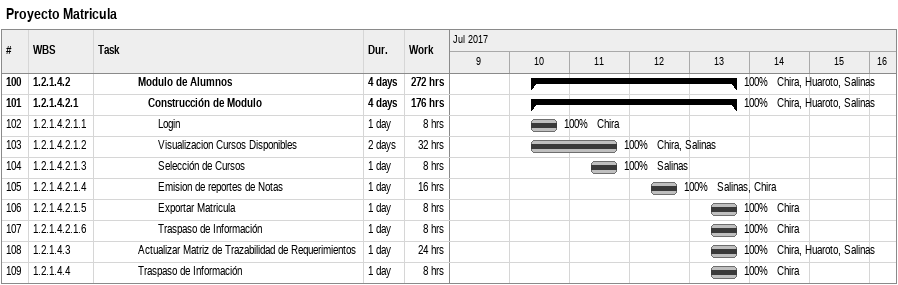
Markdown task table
Proyecto Matricula

| ID | WBS | Task | Duration | Start | Finish | Resources | % complete | Work (h) |
|---|---|---|---|---|---|---|---|---|
| 100 | 1.2.1.4.2 | **Modulo de Alumnos** | 4d | 2017-07-10 | 2017-07-13 | Chira, Huaroto, Salinas | 100 | 272 |
| 101 | 1.2.1.4.2.1 | **Construcción de Modulo** | 4d | 2017-07-10 | 2017-07-13 | Chira, Huaroto, Salinas | 100 | 176 |
| 102 | 1.2.1.4.2.1.1 | Login | 1d | 2017-07-10 | 2017-07-10 | Chira | 100 | 8 |
| 103 | 1.2.1.4.2.1.2 | Visualizacion Cursos Disponibles | 2d | 2017-07-10 | 2017-07-11 | Chira, Salinas | 100 | 32 |
| 104 | 1.2.1.4.2.1.3 | Selección de Cursos | 1d | 2017-07-11 | 2017-07-11 | Salinas | 100 | 8 |
| 105 | 1.2.1.4.2.1.4 | Emision de reportes de Notas | 1d | 2017-07-12 | 2017-07-12 | Salinas, Chira | 100 | 16 |
| 106 | 1.2.1.4.2.1.5 | Exportar Matricula | 1d | 2017-07-13 | 2017-07-13 | Chira | 100 | 8 |
| 107 | 1.2.1.4.2.1.6 | Traspaso de Información | 1d | 2017-07-13 | 2017-07-13 | Chira | 100 | 8 |
| 108 | 1.2.1.4.3 | Actualizar Matriz de Trazabilidad de Requerimientos | 1d | 2017-07-13 | 2017-07-13 | Chira, Huaroto, Salinas | 100 | 24 |
| 109 | 1.2.1.4.4 | Traspaso de Información | 1d | 2017-07-13 | 2017-07-13 | Chira | 100 | 8 |
